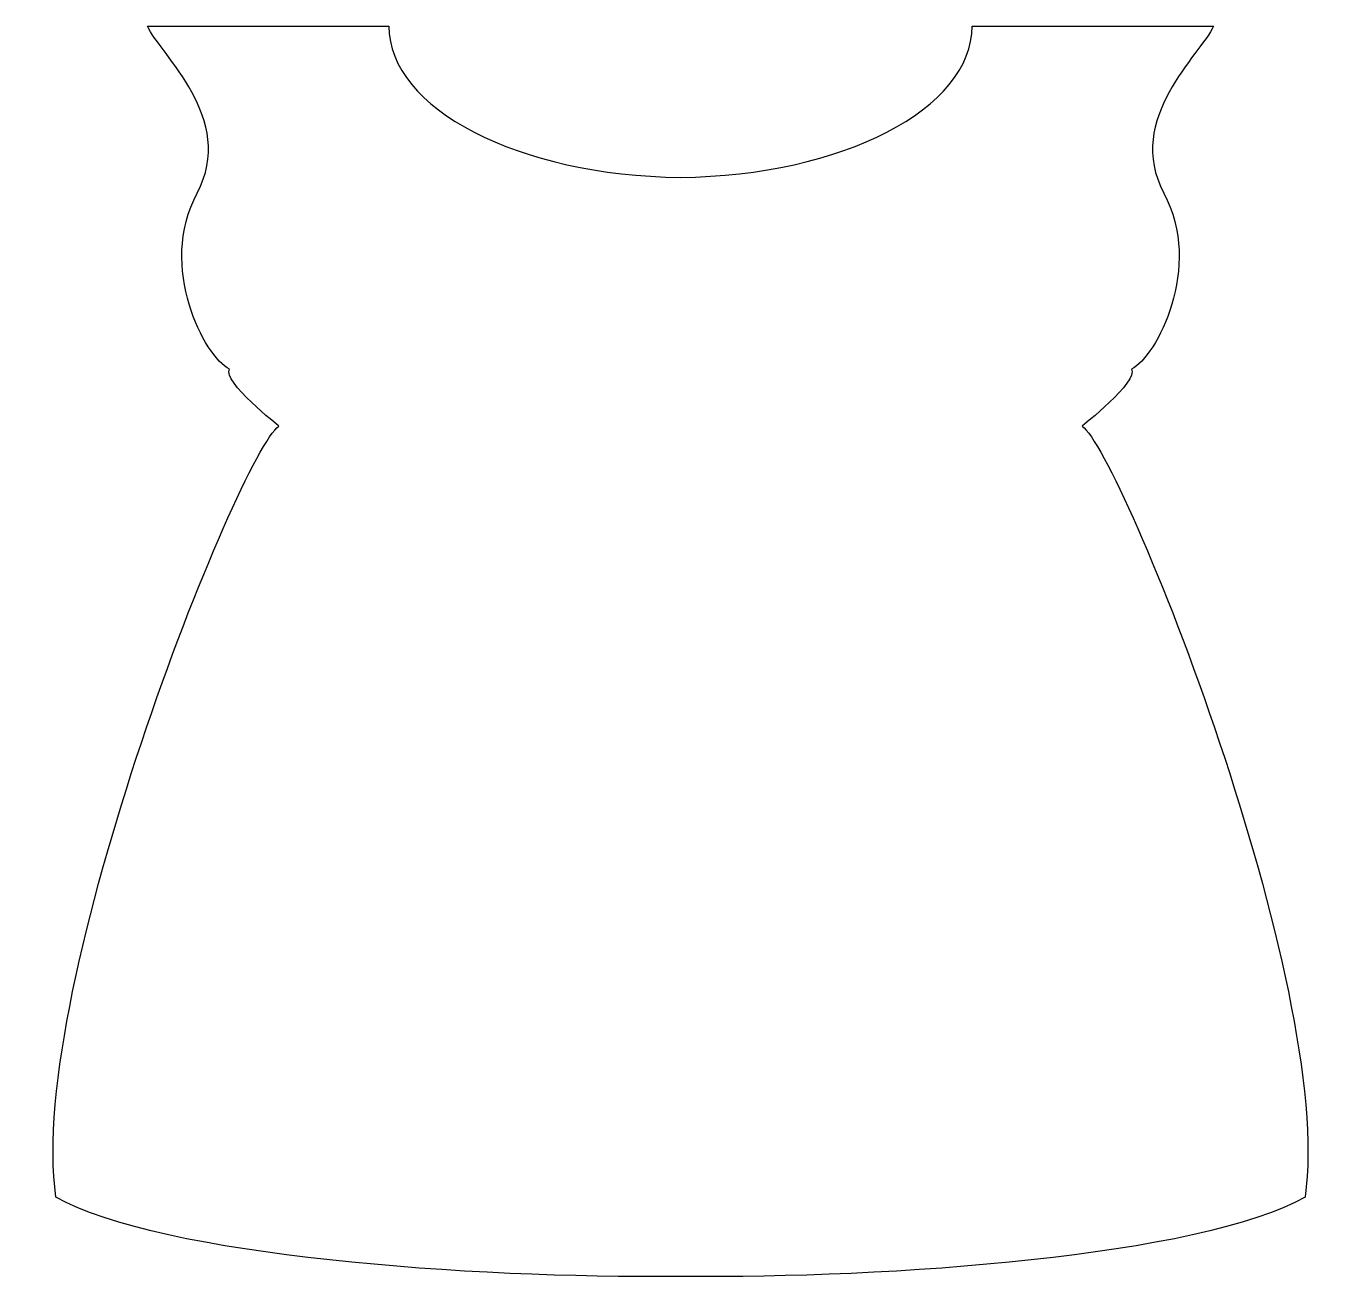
# Model space of a CAD drawing. Header units: centimetres. Extents: x -9.2 to 8.7, y -7.4 to 9.7.
import ezdxf

# ---------------------------------------------------------------- set-up
doc = ezdxf.new("R2010")
doc.units = ezdxf.units.CM
doc.header["$MEASUREMENT"] = 0
doc.layers.add('Camada 1', color=7, linetype='Continuous')

msp = doc.modelspace()

# ---------------------------------------------------------------- linework, layer by layer
at = {"layer": 'Camada 1'}
msp.add_open_spline([(-0.24686, -7.36907), (2.52899, -7.40288), (6.82818, -7.09824), (8.25, -6.28579), (8.25, -6.28579), (8.65624, -3.40839), (5.74495, 3.86979), (5.20332, 4.24217), (5.20332, 4.24217), (5.20332, 4.24217), (5.98194, 4.85151), (5.88036, 5.02076), (5.88036, 5.02076), (6.21887, 5.19001), (6.86207, 6.40871), (6.32044, 7.42426), (6.32044, 7.42426), (5.77881, 8.43981), (6.8282, 9.31997), (6.99748, 9.70359), (6.99748, 9.70359), (6.99748, 9.70359), (3.70253, 9.70359), (3.70253, 9.70359), (3.70253, 9.70359), (3.70253, 8.57644), (1.92599, 7.66021), (-0.28138, 7.63899), (-0.28138, 7.63899), (-2.48875, 7.66021), (-4.26529, 8.57644), (-4.26529, 9.70359), (-4.26529, 9.70359), (-4.26529, 9.70359), (-7.5602, 9.70359), (-7.5602, 9.70359), (-7.5602, 9.70359), (-7.39095, 9.31997), (-6.34153, 8.43981), (-6.88316, 7.42426), (-6.88316, 7.42426), (-7.42482, 6.40871), (-6.78161, 5.19004), (-6.44308, 5.02076), (-6.44308, 5.02076), (-6.54465, 4.85151), (-5.76606, 4.24217), (-5.76606, 4.24217), (-5.76606, 4.24217), (-6.30767, 3.8698), (-9.21896, -3.40839), (-8.81272, -6.28579), (-8.81272, -6.28579), (-7.39093, -7.09825), (-3.09171, -7.40291), (-0.31586, -7.36907), (-0.31586, -7.36907), (-0.31586, -7.36907), (-0.24686, -7.36907), (-0.24686, -7.36907)], degree=3, knots=[0, 0, 0, 0, 0.0625, 0.0625, 0.0625, 0.0625, 0.125, 0.125, 0.125, 0.125, 0.1875, 0.1875, 0.1875, 0.1875, 0.25, 0.25, 0.25, 0.25, 0.3125, 0.3125, 0.3125, 0.3125, 0.375, 0.375, 0.375, 0.375, 0.4375, 0.4375, 0.4375, 0.4375, 0.5, 0.5, 0.5, 0.5, 0.5625, 0.5625, 0.5625, 0.5625, 0.625, 0.625, 0.625, 0.625, 0.6875, 0.6875, 0.6875, 0.6875, 0.75, 0.75, 0.75, 0.75, 0.8125, 0.8125, 0.8125, 0.8125, 0.875, 0.875, 0.875, 0.875, 1, 1, 1, 1], dxfattribs=at)

doc.saveas('drawing.dxf')
